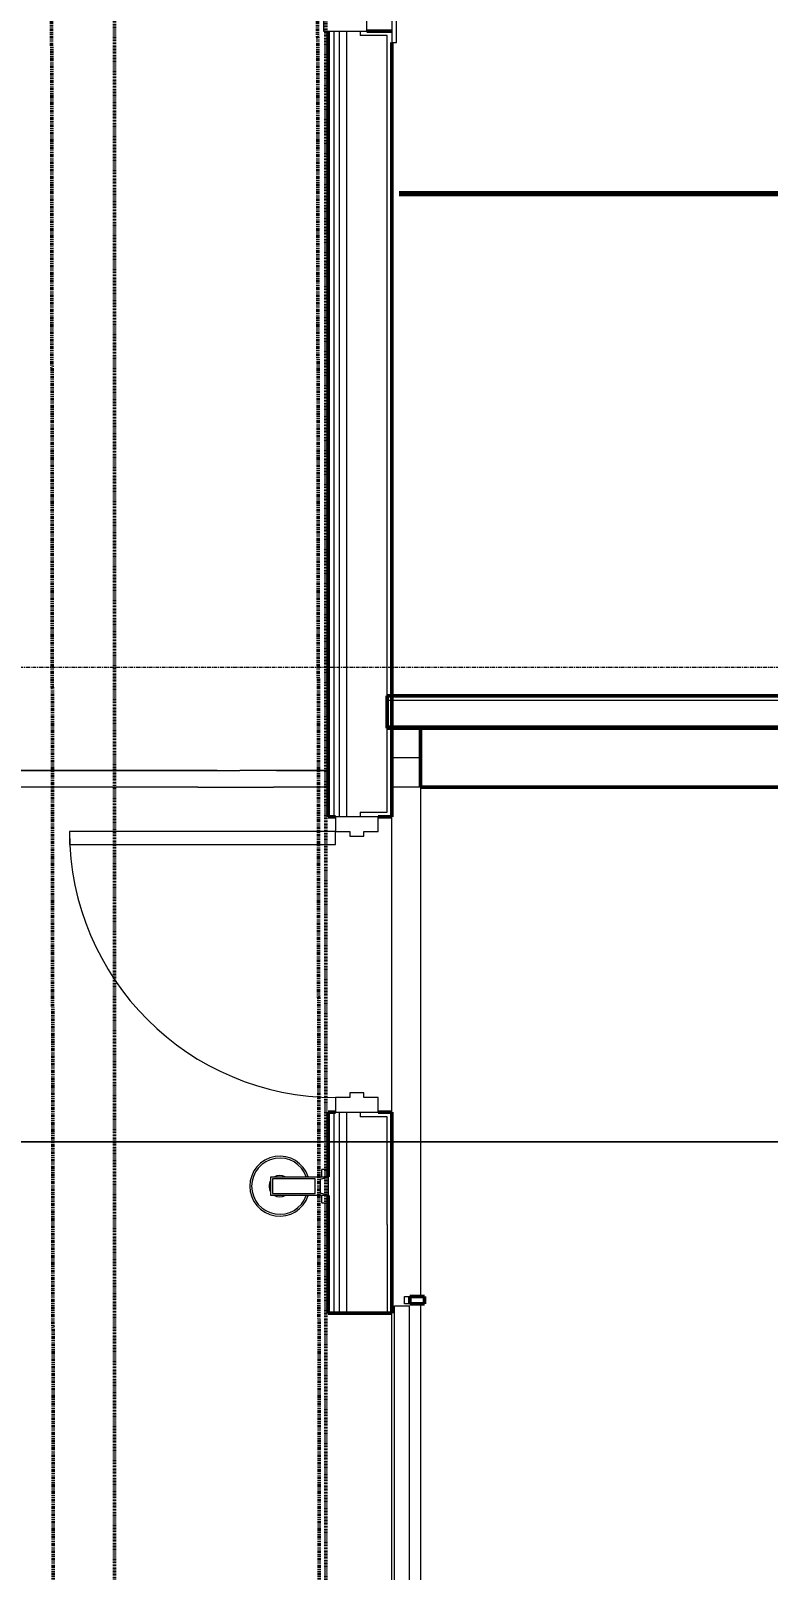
# Model space of a CAD drawing. Header units: inches. Extents: x -4266 to -1814, y 9706 to 12441.
# Drawn here: x -3872.1 to -3772.3, y 11725 to 11933.4 of the extents above; entities that cross this region are included whole.
import ezdxf

# ---------------------------------------------------------------- set-up
doc = ezdxf.new("R2010")
doc.units = ezdxf.units.IN
doc.header["$MEASUREMENT"] = 0
for name, pattern in [('Dash 1_16_', [0.125, 0.0625, -0.0625]), ('Double Dash 3_8_', [1, 0.375, -0.125, 0.125, -0.125, 0.125, -0.125]), ('Grid Line 1_2_', [0.875, 0.5, -0.125, 0.125, -0.125])]:
    doc.linetypes.add(name, pattern=pattern)
for name, color, linetype, lineweight in [('A-ANNO-DIMS', 211, 'Continuous', 9), ('A-ANNO-DIMS-96', 211, 'Continuous', 9), ('A-AREA-1', 90, 'Continuous', 70), ('A-DOOR-1', 7, 'Continuous', 9), ('A-DOOR-2', 50, 'Continuous', 20), ('A-DOOR-4', 10, 'Continuous', 13), ('A-DOOR-5', 250, 'Continuous', 50), ('A-DOOR-FRAM-1', 50, 'Continuous', 20), ('A-FLOR-2', 10, 'Continuous', 13), ('A-GLAZ-1', 7, 'Continuous', 9), ('A-GLAZ-2', 50, 'Continuous', 20), ('A-WALL', 113, 'Continuous', 13), ('A-WALL-3', 250, 'Continuous', 50), ('A-WALL-4', 10, 'Continuous', 13), ('A-WALL-9', 113, 'Continuous', 50), ('C-PROP-LINE-1', 250, 'Double Dash 3_8_', 50), ('C-PROP-LINE-2', 91, 'Dash 1_16_', 50), ('C-TOPO', 7, 'Continuous', 9), ('E-LITE-EQPM-2', 7, 'Continuous', 9), ('S-FNDN-2', 10, 'Continuous', 13), ('S-GRID-1', 1, 'Grid Line 1_2_', 9)]:
    doc.layers.add(name, color=color, linetype=linetype, lineweight=lineweight)
doc.styles.add('Century Gothic', font='ufonts.com_century-gothic.ttf', dxfattribs={"height": 9})
doc.dimstyles.new('OD__1_16__Tol__', dxfattribs={"dimscale": 12, "dimtxt": 9.397514, "dimasz": 1, "dimexe": 0.75, "dimexo": 0.5, "dimgap": 0.125, "dimtad": 1, "dimdec": 4, "dimrnd": 0.0625, "dimzin": 3, "dimdsep": 46, "dimlunit": 4, "dimtxsty": 'Century Gothic', "dimblk1": 'OBLIQUE', "dimblk2": 'OBLIQUE', "dimsah": 1, "dimcen": 0.09, "dimdle": 0.75, "dimazin": 0, "dimtfac": 1, "dimtdec": 4, "dimtix": 1, "dimtmove": 0, "dimatfit": 3, "dimfxl": 1, "dimtvp": 1, "dimtfill": 1, "dimfrac": 2, "dimtolj": 1, "dimtzin": 0, "dimarcsym": 2})

# ---------------------------------------------------------------- blocks, each defined once
blk = doc.blocks.new('DIMBLOCK17-FLOOR PLAN - 1ST FLOOR')
at = {"layer": 'A-ANNO-DIMS-96', "lineweight": 50}
for p, q in [((-4038.48, 11782.99), (-4044.48, 11788.99)), ((-4038.48, 11782.99), (-4032.48, 11776.99)), ((-4038.48, 11278.16), (-4044.48, 11284.16)), ((-4038.48, 11278.16), (-4032.48, 11272.16))]:
    blk.add_line(p, q, dxfattribs=at)
at = {"layer": 'A-ANNO-DIMS-96'}
for p, q in [((-3753.32, 11782.99), (-4047.48, 11782.99)), ((-4038.48, 11278.16), (-4038.48, 11782.99)), ((-4038.48, 11782.99), (-3753.32, 11782.99)), ((-3832.41, 11278.16), (-4047.48, 11278.16)), ((-4038.48, 11278.16), (-3832.41, 11278.16))]:
    blk.add_line(p, q, dxfattribs=at)
at = {"layer": 'A-ANNO-DIMS-96', "color": 0, "char_height": 9, "attachment_point": 1, "rotation": 90, "line_spacing_factor": 0.984502, "style": 'Century Gothic', "bg_fill": 3, "box_fill_scale": 1.25, "bg_fill_color": 256, "bg_fill_true_color": 13158600, "bg_fill_transparency": 0}
for s, insert, width in [('42\' - 0 13/16"', (-4051.52, 11492.84), 90.5741), ('504.8', (-4033.75, 11514.84), 37.7691)]:
    blk.add_mtext(s, dxfattribs=dict(at, insert=insert, width=width))
blk = doc.blocks.new('_Oblique')
at = {"color": 0, "linetype": 'ByBlock', "lineweight": -2}
blk.add_line((-0.5, -0.5), (0.5, 0.5), dxfattribs=at)
blk = doc.blocks.new('DIMBLOCK18-FLOOR PLAN - 1ST FLOOR')
at = {"layer": 'A-ANNO-DIMS-96', "lineweight": 50}
for p, q in [((-4038.48, 12087.19), (-4044.48, 12093.19)), ((-4038.48, 12087.19), (-4032.48, 12081.19)), ((-4038.48, 11782.99), (-4044.48, 11788.99)), ((-4038.48, 11782.99), (-4032.48, 11776.99))]:
    blk.add_line(p, q, dxfattribs=at)
at = {"layer": 'A-ANNO-DIMS-96'}
for p, q in [((-2526.32, 12087.19), (-4047.48, 12087.19)), ((-4038.48, 11782.99), (-4038.48, 12087.19)), ((-4038.48, 12087.19), (-2526.32, 12087.19)), ((-3753.32, 11782.99), (-4047.48, 11782.99)), ((-4038.48, 11782.99), (-3753.32, 11782.99))]:
    blk.add_line(p, q, dxfattribs=at)
at = {"layer": 'A-ANNO-DIMS-96', "color": 0, "char_height": 9, "attachment_point": 1, "rotation": 90, "line_spacing_factor": 0.984502, "style": 'Century Gothic', "bg_fill": 3, "box_fill_scale": 1.25, "bg_fill_color": 256, "bg_fill_true_color": 13158600, "bg_fill_transparency": 0}
for s, insert, width in [('25\' - 4 3/16"', (-4051.52, 11900.86), 82.1611), ('304.2', (-4033.75, 11919.35), 37.7691)]:
    blk.add_mtext(s, dxfattribs=dict(at, insert=insert, width=width))

msp = doc.modelspace()

# ---------------------------------------------------------------- linework, layer by layer
at = {"layer": 'A-WALL'}
for p, q in [((-3743.57374, 11842.7394), (-3823.82374, 11842.7394)), ((-3747.07374, 11839.2394), (-3823.82374, 11839.2394))]:
    msp.add_line(p, q, dxfattribs=at)
at = {"layer": 'A-WALL-9'}
for p, q in [((-3742.94874, 11843.3644), (-3823.82374, 11843.3644)), ((-3823.82374, 11843.3644), (-3823.82374, 11838.9894)), ((-3823.82374, 11838.9894), (-3747.32374, 11838.9894))]:
    msp.add_line(p, q, dxfattribs=at)

# ---------------------------------------------------------------- dimensions: what is measured, and where the dimension line sits
at = {"layer": 'A-ANNO-DIMS'}
dim = msp.add_linear_dim(base=(-4038.48434, 11782.9894), p1=(-3826.41124, 11278.1644), p2=(-3747.32374, 11782.9894), angle=90, dimstyle='OD__1_16__Tol__', override={"dimpost": '<>\\X', "dimfxl": 510.982498}, dxfattribs=at)
dim.commit()
dim.dimension.update_dxf_attribs({"geometry": 'DIMBLOCK17-FLOOR PLAN - 1ST FLOOR', "text_midpoint": (-4038.48434, 11530.5769)})

# ---------------------------------------------------------------- next in the draw order: linework, layer by layer
at = {"layer": 'A-DOOR-4'}
for p, q in [((-3821.49674, 11761.07065), (-3821.49674, 11762.07065)), ((-3821.49674, 11762.07065), (-3820.77453, 11762.07065)), ((-3822.84717, 11566.7894), (-3822.84717, 11760.7894)), ((-3822.84717, 11760.7894), (-3820.84717, 11760.7894)), ((-3820.77453, 11761.07065), (-3821.49674, 11761.07065)), ((-3820.84717, 11760.7894), (-3820.84717, 11566.7894))]:
    msp.add_line(p, q, dxfattribs=at)
at = {"layer": 'A-DOOR-5'}
for p, q in [((-3818.77431, 11762.07065), (-3820.77453, 11762.07065)), ((-3820.77453, 11762.07065), (-3820.77453, 11761.07065)), ((-3818.77431, 11761.07065), (-3818.77431, 11762.07065)), ((-3820.77453, 11761.07065), (-3818.77431, 11761.07065))]:
    msp.add_line(p, q, dxfattribs=at)
at = {"layer": 'A-FLOR-2'}
msp.add_line((-3823.19874, 11567.7894), (-3823.19874, 11759.7894), dxfattribs=at)
at = {"layer": 'A-WALL-3'}
for p, q in [((-3831.82374, 11775.7394), (-3831.82374, 11759.7894)), ((-3831.82374, 11759.7894), (-3823.19874, 11759.7894))]:
    msp.add_line(p, q, dxfattribs=at)
at = {"layer": 'A-WALL-4'}
for p, q in [((-3831.07374, 11771.7894), (-3831.07374, 11759.7894)), ((-3830.32374, 11771.7894), (-3830.32374, 11759.7894)), ((-3829.32374, 11771.7894), (-3829.32374, 11759.7894)), ((-3823.82374, 11771.7894), (-3823.82374, 11759.7894))]:
    msp.add_line(p, q, dxfattribs=at)
at = {"layer": 'E-LITE-EQPM-2'}
for p, q in [((-3831.82374, 11775.7394), (-3839.59917, 11775.7394)), ((-3832.69003, 11774.7394), (-3832.69003, 11775.73044)), ((-3832.69003, 11774.7394), (-3831.89392, 11774.7394)), ((-3831.89392, 11775.73044), (-3831.89392, 11774.7394))]:
    msp.add_line(p, q, dxfattribs=at)
msp.add_arc((-3838.38042, 11776.9894), 1.44911, 240, 300, dxfattribs=at)
at = {"layer": 'S-FNDN-2'}
for p, q in [((-3819.32374, 11761.07065), (-3819.32374, 11759.7894)), ((-3819.32374, 11759.7894), (-3819.32374, 11567.7894))]:
    msp.add_line(p, q, dxfattribs=at)

# ---------------------------------------------------------------- next in the draw order: dimensions: what is measured, and where the dimension line sits
at = {"layer": 'A-ANNO-DIMS'}
dim = msp.add_linear_dim(base=(-4038.48434, 12087.1894), p1=(-3747.32374, 11782.9894), p2=(-2520.32374, 12087.1894), angle=90, dimstyle='OD__1_16__Tol__', override={"dimpost": '<>\\X', "dimfxl": 1264.146605}, dxfattribs=at)
dim.commit()
dim.dimension.update_dxf_attribs({"geometry": 'DIMBLOCK18-FLOOR PLAN - 1ST FLOOR', "text_midpoint": (-4038.48434, 11935.0894)})

# ---------------------------------------------------------------- next in the draw order: linework, layer by layer
at = {"layer": 'A-AREA-1'}
msp.add_line((-3822.19874, 11911.3644), (-3754.48546, 11911.3644), dxfattribs=at)
at = {"layer": 'A-DOOR-1'}
msp.add_arc((-3830.82374, 11824.9894), 36, 180, 270, dxfattribs=at)
at = {"layer": 'A-DOOR-2'}
for p, q in [((-3866.82374, 11824.9894), (-3866.82374, 11823.2394)), ((-3830.82374, 11824.9894), (-3866.82374, 11824.9894)), ((-3830.82374, 11823.2394), (-3830.82374, 11824.9894)), ((-3866.82374, 11823.2394), (-3830.82374, 11823.2394))]:
    msp.add_line(p, q, dxfattribs=at)
at = {"layer": 'A-DOOR-FRAM-1'}
for p, q in [((-3825.07374, 11826.9894), (-3830.82374, 11826.9894)), ((-3830.82374, 11826.9894), (-3830.82374, 11824.9894)), ((-3825.07374, 11824.9894), (-3825.07374, 11826.9894)), ((-3830.82374, 11824.9894), (-3828.88624, 11824.9894)), ((-3828.88624, 11824.9894), (-3828.88624, 11824.3644)), ((-3827.01124, 11824.3644), (-3827.01124, 11824.9894)), ((-3827.01124, 11824.9894), (-3825.07374, 11824.9894)), ((-3828.88624, 11824.3644), (-3827.01124, 11824.3644)), ((-3830.82374, 11788.9894), (-3830.82374, 11786.9894)), ((-3828.88624, 11788.9894), (-3830.82374, 11788.9894)), ((-3827.01124, 11789.6144), (-3828.88624, 11789.6144)), ((-3828.88624, 11789.6144), (-3828.88624, 11788.9894)), ((-3827.01124, 11788.9894), (-3827.01124, 11789.6144)), ((-3825.07374, 11788.9894), (-3827.01124, 11788.9894)), ((-3825.07374, 11786.9894), (-3825.07374, 11788.9894)), ((-3830.82374, 11786.9894), (-3825.07374, 11786.9894))]:
    msp.add_line(p, q, dxfattribs=at)
at = {"layer": 'A-FLOR-2'}
for p, q in [((-3823.19874, 11834.9894), (-3819.32374, 11834.9894)), ((-3831.82374, 11830.9894), (-3837.32374, 11830.9894)), ((-3823.19874, 11786.9894), (-3823.19874, 11826.9894))]:
    msp.add_line(p, q, dxfattribs=at)
at = {"layer": 'A-GLAZ-1'}
for p, q in [((-3823.19874, 11972.92611), (-3823.19874, 11931.77768)), ((-3822.57374, 11931.77768), (-3822.57374, 11972.92611)), ((-3823.19874, 11931.77768), (-3822.57374, 11931.77768))]:
    msp.add_line(p, q, dxfattribs=at)
at = {"layer": 'A-GLAZ-2'}
for p, q in [((-3832.44874, 11971.36361), (-3832.44874, 11933.34018)), ((-3826.57374, 11933.34018), (-3826.57374, 11971.36361)), ((-3832.44874, 11933.34018), (-3826.57374, 11933.34018)), ((-3831.07374, 11933.34018), (-3831.07374, 11931.84018))]:
    msp.add_line(p, q, dxfattribs=at)
at = {"layer": 'A-WALL-3'}
for p, q in [((-3831.82374, 11933.34018), (-3831.82374, 11826.9894)), ((-3823.19874, 11933.34018), (-3826.57374, 11933.34018)), ((-3823.19874, 11826.9894), (-3823.19874, 11931.77768)), ((-3755.32374, 11838.9894), (-3819.32374, 11838.9894)), ((-3819.32374, 11838.9894), (-3819.32374, 11830.9894)), ((-3819.32374, 11830.9894), (-3755.32374, 11830.9894)), ((-3831.82374, 11826.9894), (-3830.82374, 11826.9894)), ((-3825.07374, 11826.9894), (-3823.19874, 11826.9894)), ((-3831.82374, 11786.9894), (-3831.82374, 11778.2394)), ((-3830.82374, 11786.9894), (-3831.82374, 11786.9894)), ((-3823.19874, 11786.9894), (-3825.07374, 11786.9894)), ((-3823.19874, 11759.7894), (-3823.19874, 11786.9894))]:
    msp.add_line(p, q, dxfattribs=at)
at = {"layer": 'A-WALL-4'}
for p, q in [((-3831.07374, 11933.34018), (-3831.07374, 11826.9894)), ((-3830.32374, 11933.34018), (-3830.32374, 11826.9894)), ((-3829.32374, 11933.34018), (-3829.32374, 11826.9894)), ((-3827.51124, 11933.34018), (-3827.51124, 11932.71518)), ((-3823.82374, 11932.71518), (-3827.51124, 11932.71518)), ((-3823.82374, 11827.6144), (-3823.82374, 11932.71518)), ((-3827.51124, 11827.6144), (-3827.51124, 11826.9894)), ((-3827.51124, 11827.6144), (-3823.82374, 11827.6144)), ((-3831.07374, 11786.9894), (-3831.07374, 11771.7894)), ((-3830.32374, 11786.9894), (-3830.32374, 11771.7894)), ((-3829.32374, 11786.9894), (-3829.32374, 11771.7894)), ((-3827.51124, 11786.9894), (-3827.51124, 11786.3644)), ((-3823.82374, 11786.3644), (-3827.51124, 11786.3644)), ((-3823.82374, 11771.7894), (-3823.82374, 11786.3644))]:
    msp.add_line(p, q, dxfattribs=at)
at = {"layer": 'C-PROP-LINE-1'}
for p, q in [((-3869.44796, 12124.68951), (-3867.12227, 9890.97905)), ((-3833.41046, 12088.68951), (-3830.99429, 9768.08086))]:
    msp.add_line(p, q, dxfattribs=at)
at = {"layer": 'C-PROP-LINE-2'}
for p, q in [((-3860.72374, 11547.5894), (-3860.72374, 12118.5894)), ((-3832.16202, 10010.0894), (-3832.16202, 12088.5894))]:
    msp.add_line(p, q, dxfattribs=at)
at = {"layer": 'C-TOPO'}
for p, q in [((-3846.8606, 11833.23926), (-3874.69519, 11833.23926)), ((-3874.69519, 11833.23926), (-3846.8606, 11833.23926)), ((-3846.8606, 11833.23926), (-3843.76245, 11833.23926)), ((-3846.8606, 11833.23926), (-3843.76245, 11833.23926)), ((-3838.81274, 11833.23926), (-3843.76245, 11833.23926)), ((-3838.81274, 11833.23926), (-3843.76245, 11833.23926)), ((-3831.82374, 11833.23926), (-3838.81274, 11833.23926)), ((-3838.81274, 11833.23926), (-3831.82374, 11833.23926)), ((-3849.46069, 11830.98926), (-3875.84106, 11830.98926)), ((-3849.46069, 11830.98926), (-3841.26453, 11830.98926)), ((-3841.26453, 11830.98926), (-3839.24084, 11830.98926)), ((-3837.32374, 11830.98926), (-3839.24084, 11830.98926))]:
    msp.add_line(p, q, dxfattribs=at)
at = {"layer": 'E-LITE-EQPM-2'}
for p, q in [((-3831.89392, 11779.2394), (-3832.69003, 11779.2394)), ((-3832.69003, 11778.24835), (-3832.69003, 11779.2394)), ((-3831.89392, 11779.2394), (-3831.89392, 11778.24835)), ((-3839.59917, 11778.2394), (-3831.82374, 11778.2394)), ((-3839.59917, 11775.7394), (-3839.59917, 11778.2394)), ((-3833.60499, 11777.9894), (-3839.38042, 11777.9894)), ((-3839.38042, 11777.9894), (-3839.38042, 11775.9894)), ((-3833.60499, 11775.9894), (-3833.60499, 11777.9894)), ((-3832.88624, 11777.94252), (-3831.82374, 11778.2394)), ((-3832.88624, 11776.03627), (-3832.88624, 11777.94252)), ((-3831.82374, 11778.2394), (-3831.82374, 11775.7394)), ((-3839.38042, 11775.9894), (-3833.60499, 11775.9894)), ((-3831.82374, 11775.7394), (-3832.88624, 11776.03627))]:
    msp.add_line(p, q, dxfattribs=at)
for radius, start, end in [(4.05668, 18.0184495, 180), (3.80668, 19.2017932, 180), (4.05668, 180, 341.9815505), (3.80668, 180, 340.7982068), (1.44911, 150, 180), (1.44911, 180, 210), (1.44911, 150, 162.0492828), (1.44911, 150, 162.0492828), (1.44911, 197.9507171, 210), (1.44911, 197.9507171, 210), (1.44911, 60, 120)]:
    msp.add_arc((-3838.38042, 11776.9894), radius, start, end, dxfattribs=at)
at = {"layer": 'S-FNDN-2'}
for p, q in [((-3819.32374, 11830.9894), (-3823.19874, 11830.9894)), ((-3819.32374, 11830.9894), (-3819.32374, 11826.9894)), ((-3819.32374, 11826.9894), (-3819.32374, 11786.9894)), ((-3819.32374, 11786.9894), (-3819.32374, 11762.07065))]:
    msp.add_line(p, q, dxfattribs=at)
at = {"layer": 'S-GRID-1'}
msp.add_line((-1814.20638, 11847.1894), (-4168.71446, 11847.1894), dxfattribs=at)

doc.saveas('drawing.dxf')
